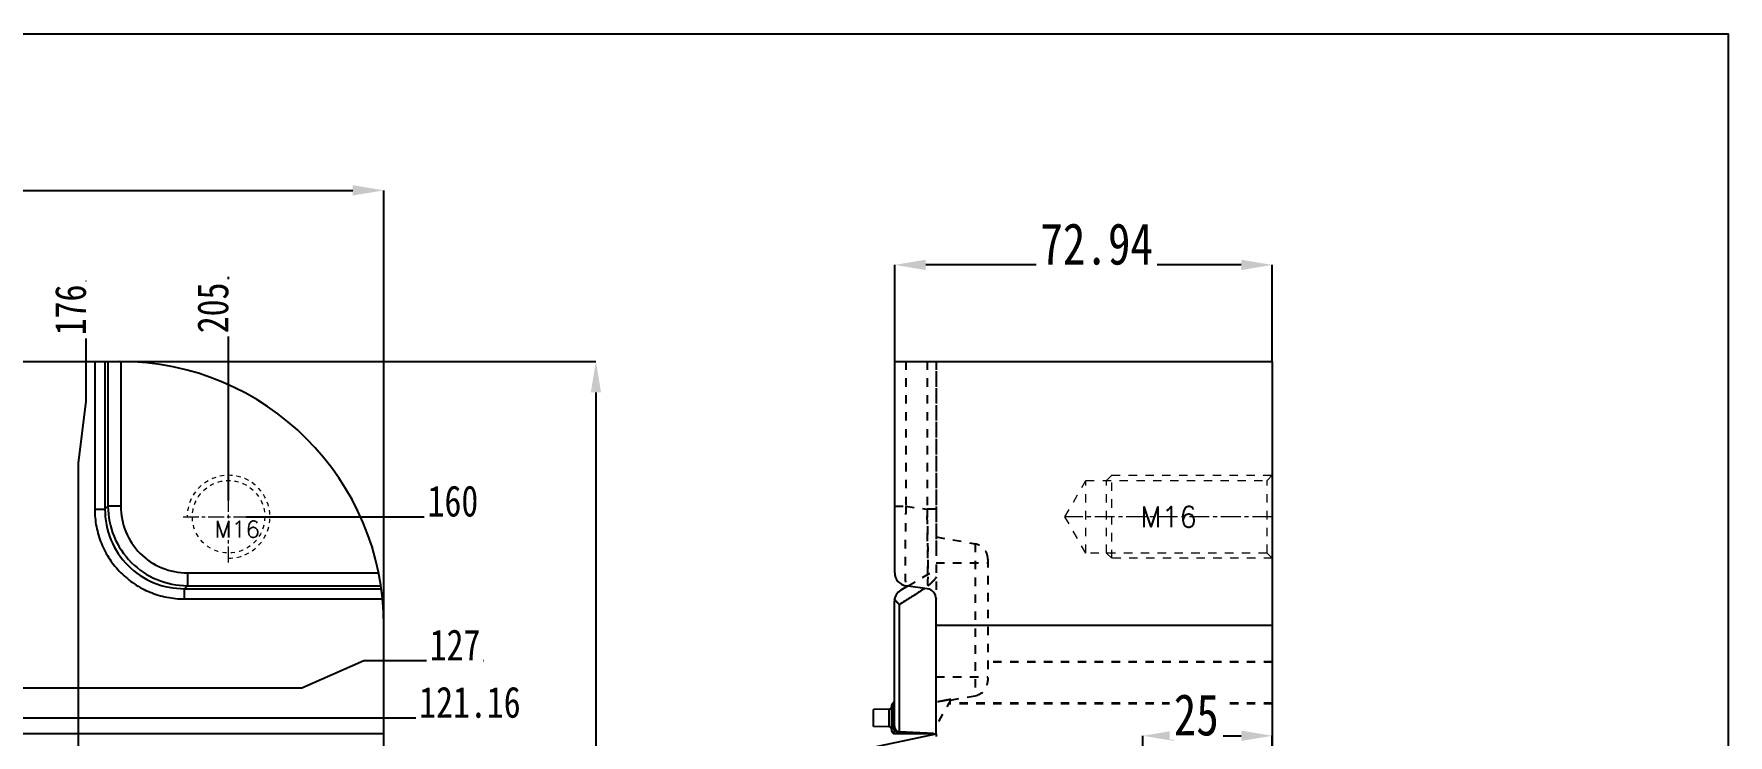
# Model space of a CAD drawing. Header units: millimetres. Extents: x -2895 to -298, y -11750 to -2997.
# Drawn here: x -1614.3 to -1287, y -5867.6 to -5732.3 of the extents above; entities that cross this region are included whole.
import ezdxf
from ezdxf.enums import TextEntityAlignment as Align

# ---------------------------------------------------------------- set-up
doc = ezdxf.new("R2010")
doc.units = ezdxf.units.MM
doc.header["$LTSCALE"] = 16.335
doc.header["$PDMODE"] = 3
doc.header["$PDSIZE"] = 0.3125
doc.linetypes.add('CENTER', pattern=[0.6, 0.375, -0.075, 0.075, -0.075])
doc.linetypes.add('HIDDEN', pattern=[0.2, 0.1, -0.1])
doc.layers.get('0').update_dxf_attribs({"linetype": 'CONTINUOUS'})
doc.layers.get('Defpoints').update_dxf_attribs({"linetype": 'CONTINUOUS'})
doc.layers.add('DEFAULT_2', color=8, linetype='HIDDEN')
doc.layers.add('screw', color=33, linetype='CONTINUOUS', lineweight=13)
doc.styles.get("Standard").update_dxf_attribs({"font": 'txt', "width": 0.8})
doc.styles.add('TXT', font='txt.shx', dxfattribs={"bigfont": 'gbcbig.shx'})
doc.dimstyles.new('ISO-25', dxfattribs={"dimtxt": 8, "dimasz": 6, "dimexe": 0, "dimexo": 0, "dimgap": 0, "dimtad": 1, "dimdsep": 46, "dimtxsty": 'Standard', "dimcen": 0, "dimclrd": 4, "dimclre": 4, "dimclrt": 6, "dimazin": 0, "dimtfac": 1, "dimtofl": 0, "dimtmove": 0, "dimatfit": 3, "dimfxl": 0, "dimarcsym": 0})

# ---------------------------------------------------------------- blocks, each defined once
blk = doc.blocks.new('screw_m16_g')
at = {"layer": 'screw', "color": 1, "linetype": 'CENTER', "ltscale": 0.497582}
for p, q in [((0, -8.8), (0, 8.8)), ((-8.8, 0), (8.8, 0))]:
    blk.add_line(p, q, dxfattribs=at)
at = {"layer": 'screw', "color": 33, "linetype": 'HIDDEN', "ltscale": 0.497582}
blk.add_circle((0, 0), 7, dxfattribs=at)
at = {"layer": 'screw', "color": 92, "linetype": 'HIDDEN', "ltscale": 0.497582}
blk.add_arc((0, 0), 8, 270, 180, dxfattribs=at)
at = {"layer": 'screw', "color": 6, "style": 'TXT'}
blk.add_text('M16', height=3.2, dxfattribs=at).set_placement((-2.72, -4))
blk = doc.blocks.new('*D189')
at = {"color": 4, "lineweight": -2, "transparency": 16777216}
for p, q in [((-1448, -5795.47), (-1448, -5776.85)), ((-1381.06, -5776.85), (-1442, -5776.85)), ((-1375.06, -5795.47), (-1375.06, -5776.85))]:
    blk.add_line(p, q, dxfattribs=at)
at = {"color": 4, "transparency": 16777216}
for points in [[(-1442, -5775.85), (-1442, -5777.85), (-1448, -5776.85)], [(-1381.06, -5775.85), (-1381.06, -5777.85), (-1375.06, -5776.85)]]:
    blk.add_solid(points, dxfattribs=at)
at = {"layer": 'Defpoints', "color": 0, "transparency": 16777216}
for p in [(-1448, -5776.85), (-1448, -5795.47), (-1375.06, -5795.47)]:
    blk.add_point(p, dxfattribs=at)
at = {"color": 6, "transparency": 16777216, "insert": (-1408.98, -5772.85), "char_height": 8, "attachment_point": 5, "bg_fill": 3, "box_fill_scale": 1.1, "bg_fill_color": 256, "bg_fill_true_color": 13158600, "bg_fill_transparency": 0}
blk.add_mtext('72.94', dxfattribs=at)
blk = doc.blocks.new('*D190')
at = {"color": 4, "lineweight": -2, "transparency": 16777216}
for p, q in [((-1400.06, -5878.22), (-1400.06, -5867.75)), ((-1394.06, -5867.75), (-1381.06, -5867.75)), ((-1375.06, -5877.22), (-1375.06, -5867.75))]:
    blk.add_line(p, q, dxfattribs=at)
at = {"color": 4, "transparency": 16777216}
for points in [[(-1394.06, -5866.75), (-1394.06, -5868.75), (-1400.06, -5867.75)], [(-1381.06, -5866.75), (-1381.06, -5868.75), (-1375.06, -5867.75)]]:
    blk.add_solid(points, dxfattribs=at)
at = {"layer": 'Defpoints', "color": 0, "transparency": 16777216}
for p in [(-1375.06, -5867.75), (-1375.06, -5877.22), (-1400.06, -5878.22)]:
    blk.add_point(p, dxfattribs=at)
at = {"color": 6, "transparency": 16777216, "insert": (-1389.74, -5863.75), "char_height": 8, "attachment_point": 5, "bg_fill": 3, "box_fill_scale": 1.1, "bg_fill_color": 256, "bg_fill_true_color": 13158600, "bg_fill_transparency": 0}
blk.add_mtext('25', dxfattribs=at)
blk = doc.blocks.new('*D192')
at = {"color": 4, "lineweight": -2, "transparency": 16777216}
for p, q in [((-2016.67, -5846.47), (-2016.67, -5762.46)), ((-2010.67, -5762.46), (-1552.67, -5762.46)), ((-1546.67, -5846.47), (-1546.67, -5762.46))]:
    blk.add_line(p, q, dxfattribs=at)
at = {"color": 4, "transparency": 16777216}
for points in [[(-2010.67, -5761.46), (-2010.67, -5763.46), (-2016.67, -5762.46)], [(-1552.67, -5761.46), (-1552.67, -5763.46), (-1546.67, -5762.46)]]:
    blk.add_solid(points, dxfattribs=at)
at = {"layer": 'Defpoints', "color": 0, "transparency": 16777216}
for p in [(-1546.67, -5762.46), (-2016.67, -5846.47), (-1546.67, -5846.47)]:
    blk.add_point(p, dxfattribs=at)
at = {"color": 6, "transparency": 16777216, "insert": (-1762.06, -5758.46), "char_height": 8, "attachment_point": 5, "bg_fill": 3, "box_fill_scale": 1.1, "bg_fill_color": 256, "bg_fill_true_color": 13158600, "bg_fill_transparency": 0}
blk.add_mtext('470', dxfattribs=at)
blk = doc.blocks.new('*D193')
at = {"color": 4, "lineweight": -2, "transparency": 16777216}
for p, q in [((-1614.35, -5795.47), (-1505.71, -5795.47)), ((-1505.71, -5801.47), (-1505.71, -6169.47)), ((-1623.88, -6175.47), (-1505.71, -6175.47))]:
    blk.add_line(p, q, dxfattribs=at)
at = {"color": 4, "transparency": 16777216}
for points in [[(-1506.71, -5801.47), (-1504.71, -5801.47), (-1505.71, -5795.47)], [(-1506.71, -6169.47), (-1504.71, -6169.47), (-1505.71, -6175.47)]]:
    blk.add_solid(points, dxfattribs=at)
at = {"layer": 'Defpoints', "color": 0, "transparency": 16777216}
for p in [(-1614.35, -5795.47), (-1623.88, -6175.47), (-1505.71, -6175.47)]:
    blk.add_point(p, dxfattribs=at)
at = {"color": 6, "transparency": 16777216, "insert": (-1509.71, -5974.79), "char_height": 8, "attachment_point": 5, "rotation": 90, "bg_fill": 3, "box_fill_scale": 1.1, "bg_fill_color": 256, "bg_fill_true_color": 13158600, "bg_fill_transparency": 0}
blk.add_mtext('380', dxfattribs=at)
blk = doc.blocks.new('*D134')
at = {"color": 4, "lineweight": -2, "transparency": 16777216}
for p, q in [((-1562.53, -5858.47), (-1550.53, -5853.21)), ((-1550.53, -5853.21), (-1527.33, -5853.21)), ((-1777.27, -5858.47), (-1562.53, -5858.47))]:
    blk.add_line(p, q, dxfattribs=at)
at = {"layer": 'Defpoints', "color": 0, "transparency": 16777216}
for p in [(-1777.27, -5858.47), (-1781.67, -5985.47)]:
    blk.add_point(p, dxfattribs=at)
at = {"color": 6, "transparency": 16777216, "insert": (-1532.93, -5850.21), "char_height": 6, "attachment_point": 5, "bg_fill": 3, "box_fill_scale": 1.1, "bg_fill_color": 256, "bg_fill_true_color": 13158600, "bg_fill_transparency": 0}
blk.add_mtext('127', dxfattribs=at)
at = {"layer": 'Defpoints', "color": 0, "transparency": 16777216}
blk.add_point((-1538.53, -5853.21), dxfattribs=at)
blk = doc.blocks.new('*D135')
at = {"color": 4, "lineweight": -2, "transparency": 16777216}
blk.add_line((-1573.27, -5825.47), (-1528.13, -5825.47), dxfattribs=at)
at = {"layer": 'Defpoints', "color": 0, "transparency": 16777216}
for p in [(-1573.27, -5825.47), (-1781.67, -5985.47)]:
    blk.add_point(p, dxfattribs=at)
at = {"color": 6, "transparency": 16777216, "insert": (-1533.33, -5822.47), "char_height": 6, "attachment_point": 5, "bg_fill": 3, "box_fill_scale": 1.1, "bg_fill_color": 256, "bg_fill_true_color": 13158600, "bg_fill_transparency": 0}
blk.add_mtext('160', dxfattribs=at)
at = {"layer": 'Defpoints', "color": 0, "transparency": 16777216}
blk.add_point((-1538.53, -5825.47), dxfattribs=at)
blk = doc.blocks.new('*D151')
at = {"color": 4, "lineweight": -2, "transparency": 16777216}
for p, q in [((-1604.17, -5803.15), (-1604.17, -5779.95)), ((-1605.67, -5815.15), (-1604.17, -5803.15)), ((-1605.67, -5971.07), (-1605.67, -5815.15))]:
    blk.add_line(p, q, dxfattribs=at)
at = {"layer": 'Defpoints', "color": 0, "transparency": 16777216}
for p in [(-1605.67, -5971.07), (-1781.67, -5985.47)]:
    blk.add_point(p, dxfattribs=at)
at = {"color": 6, "transparency": 16777216, "insert": (-1607.17, -5785.55), "char_height": 6, "attachment_point": 5, "rotation": 90, "bg_fill": 3, "box_fill_scale": 1.1, "bg_fill_color": 256, "bg_fill_true_color": 13158600, "bg_fill_transparency": 0}
blk.add_mtext('176', dxfattribs=at)
at = {"layer": 'Defpoints', "color": 0, "transparency": 16777216}
blk.add_point((-1604.17, -5791.15), dxfattribs=at)
blk = doc.blocks.new('*D206')
at = {"color": 4, "lineweight": -2, "transparency": 16777216}
blk.add_line((-1576.67, -5822.3), (-1576.67, -5779.15), dxfattribs=at)
at = {"layer": 'Defpoints', "color": 0, "transparency": 16777216}
for p in [(-1576.67, -5822.3), (-1781.67, -5985.47)]:
    blk.add_point(p, dxfattribs=at)
at = {"color": 6, "transparency": 16777216, "insert": (-1579.67, -5785.15), "char_height": 6, "attachment_point": 5, "rotation": 90, "bg_fill": 3, "box_fill_scale": 1.1, "bg_fill_color": 256, "bg_fill_true_color": 13158600, "bg_fill_transparency": 0}
blk.add_mtext('205', dxfattribs=at)
at = {"layer": 'Defpoints', "color": 0, "transparency": 16777216}
blk.add_point((-1576.67, -5791.15), dxfattribs=at)
blk = doc.blocks.new('*D183')
at = {"color": 4, "lineweight": -2, "transparency": 16777216}
blk.add_line((-1666.09, -5864.31), (-1520.45, -5864.31), dxfattribs=at)
at = {"layer": 'Defpoints', "color": 0, "transparency": 16777216}
for p in [(-1666.09, -5864.31), (-1781.67, -5985.47)]:
    blk.add_point(p, dxfattribs=at)
at = {"color": 6, "transparency": 16777216, "insert": (-1530.05, -5861.31), "char_height": 6, "attachment_point": 5, "bg_fill": 3, "box_fill_scale": 1.1, "bg_fill_color": 256, "bg_fill_true_color": 13158600, "bg_fill_transparency": 0}
blk.add_mtext('121.16', dxfattribs=at)
at = {"layer": 'Defpoints', "color": 0, "transparency": 16777216}
blk.add_point((-1539.65, -5864.31), dxfattribs=at)

msp = doc.modelspace()

# ---------------------------------------------------------------- linework, layer by layer
at = {"color": 7, "linetype": 'Continuous'}
for p, q in [((-1965.669, -5795.468), (-1597.669, -5795.468)), ((-1602.532, -5795.468), (-1602.532, -5824.001)), ((-1600.552, -5795.468), (-1600.552, -5824.001)), ((-1599.972, -5795.468), (-1599.972, -5823.421)), ((-1597.496, -5795.468), (-1597.496, -5823.421)), ((-1448, -5836.294), (-1448, -5795.468)), ((-1447.994, -5795.468), (-1375.065, -5795.468)), ((-1375.065, -5795.468), (-1375.065, -6175.468)), ((-1602.532, -5824.001), (-1600.552, -5824.001)), ((-1599.972, -5823.421), (-1600.552, -5824.001)), ((-1597.496, -5823.421), (-1599.972, -5823.421)), ((-1584.623, -5836.294), (-1584.623, -5838.77)), ((-1584.623, -5836.294), (-1547.694, -5836.294)), ((-1584.623, -5838.77), (-1585.203, -5839.35)), ((-1585.203, -5841.331), (-1585.203, -5839.35)), ((-1585.203, -5839.35), (-1547.169, -5839.35)), ((-1585.203, -5841.331), (-1546.929, -5841.331)), ((-1584.623, -5838.77), (-1547.254, -5838.77)), ((-1448.04, -5865.979), (-1448.04, -5841.784)), ((-1445.423, -5838.83), (-1446.79, -5839.619)), ((-1441.721, -5839.35), (-1445.848, -5838.77)), ((-1440, -5867.354), (-1440, -5841.331)), ((-1447.087, -5866.982), (-1447.087, -5842.399)), ((-1546.669, -6124.468), (-1546.669, -5846.468)), ((-1375.065, -5846.468), (-1440, -5846.468)), ((-1448.291, -5861.365), (-1448.291, -5865.764)), ((-1449.036, -5862.602), (-1452.06, -5862.654)), ((-1452.06, -5865.969), (-1452.06, -5862.656)), ((-1449.036, -5866.024), (-1449.036, -5862.602)), ((-1448.542, -5866.825), (-1448.542, -5861.801)), ((-1546.669, -5867.354), (-1625.644, -5867.354)), ((-1454.297, -5870.393), (-1440, -5867.354)), ((-1449.036, -5866.024), (-1452.06, -5865.971)), ((-1448.04, -5867.328), (-1448.04, -5866.704)), ((-1448.04, -5867.328), (-1440.5, -5867.328)), ((-1440.564, -5867.324), (-1447.087, -5866.982))]:
    msp.add_line(p, q, dxfattribs=at)
msp.add_lwpolyline([(-2087.998, -5732.258), (-1287.002, -5732.258), (-1287.002, -6283.956), (-2087.998, -6283.956)], close=True)
for centre, radius, start, end in [((-1597.669, -5846.468), 51, 0.00007, 90), ((-1445.5, -5836.294), 2.5, 180, 262), ((-1445.54, -5841.784), 2.5, 120, 180), ((-1461.76, -5811.956), 33.583, 304.05737, 305.55488), ((-1442, -5841.331), 2, 0, 82), ((-1448.04, -5861.8), 0.502, 120, 180), ((-1448.542, -5860.93), 0.502, 300, 0), ((-1449.045, -5862.099), 0.502, 271, 0), ((-1449.045, -5866.526), 0.502, 0, 89), ((-1448.04, -5866.825), 0.502, 180, 270), ((-1446.329, -5865.763), 1.962, 180.03565, 186.94004), ((-1446.302, -5865.761), 1.989, 186.9198, 190.35944), ((-1447.035, -5865.979), 1.005, 180, 267)]:
    msp.add_arc(centre, radius, start, end, dxfattribs=at)
for points, knots in [([(-1602.532, -5824.001), (-1602.532, -5825.134), (-1602.313, -5827.407), (-1601.33, -5830.684), (-1599.725, -5833.707), (-1597.557, -5836.355), (-1594.909, -5838.523), (-1591.886, -5840.128), (-1588.609, -5841.111), (-1586.336, -5841.33), (-1585.203, -5841.331)], [0, 0, 0, 0, 0.1249878, 0.2500068, 0.374999, 0.4999994, 0.6249999, 0.7499923, 0.8750117, 1, 1, 1, 1]), ([(-1600.552, -5824.001), (-1600.557, -5826.001), (-1599.782, -5830.048), (-1596.376, -5835.175), (-1591.249, -5838.581), (-1587.203, -5839.355), (-1585.203, -5839.35)], [0, 0, 0, 0, 0.2500485, 0.5000415, 0.7499825, 1, 1, 1, 1]), ([(-1599.972, -5823.421), (-1599.966, -5825.417), (-1599.168, -5829.451), (-1595.756, -5834.555), (-1590.652, -5837.966), (-1586.619, -5838.764), (-1584.623, -5838.77)], [0, 0, 0, 0, 0.2500347, 0.5000396, 0.7499918, 1, 1, 1, 1]), ([(-1597.496, -5823.421), (-1597.496, -5825.097), (-1596.838, -5828.486), (-1593.979, -5832.778), (-1589.687, -5835.636), (-1586.299, -5836.294), (-1584.623, -5836.294)], [0, 0, 0, 0, 0.2500571, 0.5000399, 0.7499696, 1, 1, 1, 1]), ([(-1447.863, -5841.628), (-1447.878, -5841.61), (-1447.935, -5841.541), (-1447.985, -5841.464), (-1448.011, -5841.403)], [0, 0, 0, 0, 0.2581623, 1, 1, 1, 1]), ([(-1447.087, -5842.399), (-1447.221, -5842.265), (-1447.48, -5842.008), (-1447.749, -5841.761), (-1447.863, -5841.628)], [0, 0, 0, 0, 0.5198233, 1, 1, 1, 1]), ([(-1442.953, -5839.779), (-1443.623, -5840.234), (-1444.997, -5841.114), (-1446.386, -5841.971), (-1447.087, -5842.399)], [0, 0, 0, 0, 0.4961861, 1, 1, 1, 1]), ([(-1448.291, -5865.764), (-1448.226, -5865.783), (-1448.121, -5865.828), (-1448.04, -5865.932), (-1448.04, -5865.979)], [0, 0, 0, 0, 0.5875622, 1, 1, 1, 1]), ([(-1448.04, -5866.704), (-1448.065, -5866.665), (-1448.167, -5866.482), (-1448.229, -5866.279), (-1448.259, -5866.118)], [0, 0, 0, 0, 0.2205887, 1, 1, 1, 1]), ([(-1448.04, -5866.704), (-1447.998, -5866.736), (-1447.816, -5866.861), (-1447.607, -5866.946), (-1447.443, -5866.985)], [0, 0, 0, 0, 0.2377414, 1, 1, 1, 1])]:
    msp.add_open_spline(points, degree=3, knots=knots, dxfattribs=at)
msp.add_open_spline([(-1448.04, -5866.704), (-1447.999, -5866.687), (-1447.956, -5866.676), (-1447.913, -5866.672)], degree=3, dxfattribs=at)
at = {"layer": 'DEFAULT_2', "color": 8, "linetype": 'HIDDEN'}
for p, q in [((-1445.848, -5795.468), (-1445.848, -5823.421)), ((-1441.721, -5795.468), (-1441.721, -5824.001)), ((-1440, -5795.468), (-1440, -5841.331)), ((-1439.9, -5831.666), (-1439.9, -5795.468)), ((-1439.9, -5807.786), (-1440, -5807.786)), ((-1439.9, -5811.108), (-1440, -5811.108)), ((-1439.9, -5812.786), (-1440, -5812.786)), ((-1439.9, -5816.108), (-1440, -5816.108)), ((-1439.9, -5817.786), (-1440, -5817.786)), ((-1439.9, -5821.108), (-1440, -5821.108)), ((-1448, -5823.421), (-1445.848, -5823.421)), ((-1445.848, -5823.421), (-1441.721, -5824.001)), ((-1440, -5824.001), (-1441.721, -5824.001)), ((-1440, -5829.351), (-1432.479, -5830.677)), ((-1432.479, -5830.677), (-1432.479, -5860.025)), ((-1440, -5834.351), (-1430, -5834.351)), ((-1430, -5833.632), (-1430, -5857.071)), ((-1445.423, -5838.83), (-1440, -5835.699)), ((-1375.065, -5853.468), (-1430, -5853.468)), ((-1375.065, -5853.563), (-1430, -5853.563)), ((-1440, -5856.351), (-1430, -5856.351)), ((-1437.159, -5860.738), (-1440, -5865.851)), ((-1437.248, -5860.754), (-1438.102, -5860.908)), ((-1437.248, -5860.754), (-1438.102, -5860.908)), ((-1375.065, -5861.468), (-1437.565, -5861.468)), ((-1437.159, -5860.738), (-1437.248, -5860.754)), ((-1437.159, -5860.738), (-1437.248, -5860.754)), ((-1437.228, -5860.862), (-1432.479, -5860.025)), ((-1375.065, -5861.563), (-1437.617, -5861.563)), ((-1447.114, -5867.031), (-1446.152, -5867.074)), ((-1446.152, -5867.074), (-1441.415, -5867.287)), ((-1440.564, -5867.324), (-1440, -5867.354)), ((-1440, -5867.354), (-1440, -5867.876))]:
    msp.add_line(p, q, dxfattribs=at)
for centre, radius, start, end in [((-1452.94, -5871.544), 41.957, 71.89253, 72.03615), ((-1452.928, -5871.492), 41.903, 71.88631, 72.03011), ((-1433, -5833.632), 3, 0, 80), ((-1460.557, -5813.669), 31.49, 304.40186, 305.58623), ((-1433, -5857.071), 3, 280, 0)]:
    msp.add_arc(centre, radius, start, end, dxfattribs=at)
for points, knots in [([(-1445.848, -5823.421), (-1445.87, -5824.419), (-1445.908, -5826.376), (-1445.952, -5829.218), (-1445.976, -5831.466), (-1445.985, -5833.126), (-1445.988, -5834.238), (-1445.986, -5835.246), (-1445.979, -5836.14), (-1445.969, -5836.911), (-1445.954, -5837.552), (-1445.937, -5838.002), (-1445.921, -5838.293), (-1445.908, -5838.458), (-1445.896, -5838.587), (-1445.882, -5838.683), (-1445.87, -5838.736), (-1445.856, -5838.769), (-1445.848, -5838.77)], [0, 0, 0, 0, 0.1948856, 0.3823562, 0.5551175, 0.6339046, 0.7065581, 0.7723885, 0.8307449, 0.8810878, 0.9229505, 0.955964, 0.9690654, 0.9798545, 0.988319, 0.9944602, 0.9983003, 1, 1, 1, 1]), ([(-1441.721, -5824.001), (-1441.704, -5825.001), (-1441.673, -5826.964), (-1441.638, -5829.816), (-1441.619, -5832.072), (-1441.611, -5833.738), (-1441.609, -5834.853), (-1441.611, -5835.862), (-1441.616, -5836.755), (-1441.625, -5837.524), (-1441.637, -5838.16), (-1441.65, -5838.606), (-1441.663, -5838.893), (-1441.673, -5839.055), (-1441.683, -5839.178), (-1441.695, -5839.272), (-1441.703, -5839.318), (-1441.715, -5839.351), (-1441.721, -5839.35)], [0, 0, 0, 0, 0.1954111, 0.3835811, 0.5570513, 0.6361239, 0.7089806, 0.7749113, 0.8332466, 0.8834415, 0.9250321, 0.9576603, 0.9705327, 0.9810711, 0.9892649, 0.9951167, 0.9986454, 1, 1, 1, 1]), ([(-1441.617, -5836.713), (-1441.601, -5834.872), (-1441.623, -5830.634), (-1441.68, -5826.397), (-1441.721, -5824.001)], [0, 0, 0, 0, 0.4343634, 1, 1, 1, 1]), ([(-1447.087, -5842.399), (-1446.74, -5842.187), (-1446.047, -5841.762), (-1445.015, -5841.119), (-1443.996, -5840.472), (-1443, -5839.818), (-1442.194, -5839.258), (-1441.579, -5838.796), (-1441.145, -5838.445), (-1440.808, -5838.14), (-1440.562, -5837.889), (-1440.397, -5837.703), (-1440.251, -5837.521), (-1440.147, -5837.375), (-1440.077, -5837.269), (-1440.04, -5837.207), (-1440.013, -5837.168), (-1440.004, -5837.146), (-1440, -5837.142)], [0, 0, 0, 0, 0.1375818, 0.2744982, 0.4104526, 0.5449359, 0.6769994, 0.7415839, 0.8046779, 0.8656061, 0.8949014, 0.9230834, 0.9496634, 0.9735754, 0.9838529, 0.9922699, 0.9979379, 1, 1, 1, 1]), ([(-1447.087, -5842.399), (-1446.74, -5842.187), (-1446.047, -5841.762), (-1445.014, -5841.119), (-1443.996, -5840.472), (-1443.162, -5839.924), (-1442.511, -5839.478), (-1442.036, -5839.14), (-1441.579, -5838.796), (-1441.144, -5838.444), (-1440.807, -5838.139), (-1440.562, -5837.889), (-1440.396, -5837.703), (-1440.272, -5837.547), (-1440.183, -5837.427), (-1440.126, -5837.343), (-1440.077, -5837.269), (-1440.043, -5837.213), (-1440.021, -5837.178), (-1440.012, -5837.158), (-1439.999, -5837.148), (-1440, -5837.142)], [0, 0, 0, 0, 0.1376015, 0.2745369, 0.4105091, 0.5450101, 0.6114421, 0.6770922, 0.7416839, 0.8047858, 0.8657128, 0.8950062, 0.9231923, 0.9497604, 0.9621582, 0.9736692, 0.9839234, 0.9923149, 0.9955493, 0.9979747, 1, 1, 1, 1]), ([(-1440, -5837.142), (-1440.001, -5837.142), (-1440.002, -5837.148), (-1440.007, -5837.153), (-1440.014, -5837.166), (-1440.029, -5837.189), (-1440.052, -5837.228), (-1440.086, -5837.282), (-1440.126, -5837.343), (-1440.189, -5837.435), (-1440.278, -5837.556), (-1440.397, -5837.703), (-1440.529, -5837.853), (-1440.672, -5838.002), (-1440.876, -5838.201), (-1441.149, -5838.445), (-1441.495, -5838.729), (-1441.858, -5839.007), (-1442.106, -5839.188), (-1442.232, -5839.278)], [0, 0, 0, 0, 0.0009667, 0.0037835, 0.0083247, 0.014456, 0.030909, 0.0517186, 0.0755839, 0.1017463, 0.1588747, 0.2202487, 0.2845379, 0.3510086, 0.4191837, 0.5594312, 0.7036177, 0.8507098, 1, 1, 1, 1]), ([(-1440, -5837.142), (-1439.999, -5837.143), (-1440.004, -5837.146), (-1440.006, -5837.153), (-1440.014, -5837.166), (-1440.028, -5837.19), (-1440.052, -5837.228), (-1440.086, -5837.282), (-1440.126, -5837.343), (-1440.189, -5837.435), (-1440.278, -5837.556), (-1440.397, -5837.703), (-1440.576, -5837.906), (-1440.824, -5838.155), (-1441.149, -5838.445), (-1441.615, -5838.827), (-1441.982, -5839.099), (-1442.232, -5839.278)], [0, 0, 0, 0, 0.0009506, 0.0037501, 0.0083016, 0.0144636, 0.0309255, 0.0516734, 0.0755499, 0.101728, 0.158822, 0.2202024, 0.2845316, 0.4191405, 0.5593854, 0.703597, 1, 1, 1, 1]), ([(-1448.011, -5841.402), (-1447.971, -5841.497), (-1447.837, -5841.67), (-1447.598, -5841.898), (-1447.346, -5842.143), (-1447.174, -5842.312), (-1447.087, -5842.399)], [0, 0, 0, 0, 0.2253516, 0.4699879, 0.7297825, 1, 1, 1, 1]), ([(-1447.861, -5841.63), (-1447.876, -5841.612), (-1447.934, -5841.543), (-1447.985, -5841.465), (-1448.011, -5841.403)], [0, 0, 0, 0, 0.2582561, 1, 1, 1, 1]), ([(-1448.291, -5865.764), (-1448.291, -5865.942), (-1448.246, -5866.27), (-1448.121, -5866.579), (-1448.04, -5866.704)], [0, 0, 0, 0, 0.5439214, 1, 1, 1, 1]), ([(-1448.166, -5866.453), (-1448.175, -5866.427), (-1448.214, -5866.318), (-1448.243, -5866.205), (-1448.259, -5866.118)], [0, 0, 0, 0, 0.2385963, 1, 1, 1, 1]), ([(-1448.04, -5866.704), (-1448.052, -5866.686), (-1448.1, -5866.605), (-1448.14, -5866.52), (-1448.166, -5866.453)], [0, 0, 0, 0, 0.2321512, 1, 1, 1, 1]), ([(-1448.04, -5866.704), (-1448.009, -5866.691), (-1447.901, -5866.659), (-1447.766, -5866.673), (-1447.705, -5866.728)], [0, 0, 0, 0, 0.2864874, 1, 1, 1, 1]), ([(-1447.114, -5867.031), (-1447.29, -5867.02), (-1447.622, -5866.96), (-1447.917, -5866.797), (-1448.04, -5866.704)], [0, 0, 0, 0, 0.5344982, 1, 1, 1, 1]), ([(-1447.913, -5866.672), (-1447.893, -5866.67), (-1447.82, -5866.669), (-1447.744, -5866.693), (-1447.705, -5866.728)], [0, 0, 0, 0, 0.275114, 1, 1, 1, 1]), ([(-1447.443, -5866.985), (-1447.417, -5866.991), (-1447.308, -5867.013), (-1447.198, -5867.026), (-1447.114, -5867.031)], [0, 0, 0, 0, 0.2422209, 1, 1, 1, 1]), ([(-1447.114, -5867.031), (-1447.11, -5867.019), (-1447.106, -5867.003), (-1447.093, -5866.982), (-1447.087, -5866.982)], [0, 0, 0, 0, 0.6880009, 1, 1, 1, 1]), ([(-1447.114, -5867.031), (-1447.112, -5867.026), (-1447.108, -5867.011), (-1447.102, -5866.996), (-1447.096, -5866.988)], [0, 0, 0, 0, 0.3324618, 1, 1, 1, 1]), ([(-1440.5, -5867.328), (-1440.541, -5867.328), (-1440.644, -5867.321), (-1440.879, -5867.312), (-1441.35, -5867.29), (-1442.039, -5867.259), (-1442.877, -5867.221), (-1444.003, -5867.171), (-1445.416, -5867.107), (-1446.547, -5867.057), (-1447.114, -5867.031)], [0, 0, 0, 0, 0.0185665, 0.0465014, 0.1068689, 0.2321341, 0.3591287, 0.4867963, 0.7430768, 1, 1, 1, 1]), ([(-1441.415, -5867.287), (-1441.245, -5867.295), (-1440.996, -5867.307), (-1440.691, -5867.318), (-1440.556, -5867.328), (-1440.5, -5867.328)], [0, 0, 0, 0, 0.5558625, 0.8188629, 1, 1, 1, 1])]:
    msp.add_open_spline(points, degree=3, knots=knots, dxfattribs=at)
for points in [[(-1442.765, -5839.652), (-1442.828, -5839.694), (-1442.89, -5839.737), (-1442.953, -5839.78)], [(-1437.159, -5860.738), (-1438.106, -5860.909), (-1439.053, -5861.08), (-1440, -5861.25)], [(-1438.102, -5860.908), (-1438.735, -5861.022), (-1439.367, -5861.136), (-1440, -5861.25)], [(-1447.913, -5866.672), (-1447.874, -5866.669), (-1447.835, -5866.671), (-1447.798, -5866.68)], [(-1447.798, -5866.68), (-1447.764, -5866.689), (-1447.731, -5866.705), (-1447.705, -5866.728)]]:
    msp.add_open_spline(points, degree=3, dxfattribs=at)
at = {"layer": 'screw', "color": 8, "linetype": 'HIDDEN', "ltscale": 0.995164}
for p, q in [((-1415.106, -5825.468), (-1411.065, -5818.468)), ((-1411.065, -5818.468), (-1376.065, -5818.468)), ((-1411.065, -5832.468), (-1411.065, -5818.468)), ((-1376.065, -5818.468), (-1375.065, -5817.468)), ((-1376.065, -5832.468), (-1376.065, -5818.468)), ((-1411.065, -5832.468), (-1415.106, -5825.468)), ((-1376.065, -5832.468), (-1411.065, -5832.468)), ((-1375.065, -5833.468), (-1376.065, -5832.468))]:
    msp.add_line(p, q, dxfattribs=at)
at = {"layer": 'screw', "color": 92, "linetype": 'HIDDEN', "ltscale": 0.995164}
for p, q in [((-1407.065, -5818.468), (-1406.065, -5817.468)), ((-1407.065, -5832.468), (-1407.065, -5818.468)), ((-1406.065, -5817.468), (-1375.065, -5817.468)), ((-1406.065, -5833.468), (-1406.065, -5817.468)), ((-1406.065, -5833.468), (-1407.065, -5832.468)), ((-1375.065, -5833.468), (-1406.065, -5833.468))]:
    msp.add_line(p, q, dxfattribs=at)
at = {"layer": 'screw', "color": 1, "linetype": 'CENTER', "ltscale": 0.621977}
msp.add_line((-1375.065, -5825.468), (-1415.106, -5825.468), dxfattribs=at)

# ---------------------------------------------------------------- block references
at = {"layer": 'screw'}
msp.add_blockref('screw_m16_g', (-1576.669, -5825.468), dxfattribs=at)

# ---------------------------------------------------------------- texts
at = {"layer": 'screw', "color": 6, "linetype": 'HIDDEN', "ltscale": 0.995164, "style": 'TXT'}
msp.add_text('M16', height=4, rotation=360, dxfattribs=at).set_placement((-1395.085, -5825.468), align=Align.MIDDLE)

# ---------------------------------------------------------------- next in the draw order: dimensions: what is measured, and where the dimension line sits
for base, p1, p2, picture, middle in [((-1546.669, -5762.46), (-2016.669, -5846.468), (-1546.669, -5846.468), '*D192', (-1762.063, -5762.46)), ((-1447.9998, -5776.8486), (-1375.0645, -5795.4676), (-1447.9998, -5795.4676), '*D189', (-1408.9784, -5776.8486)), ((-1375.065, -5867.747), (-1400.065, -5878.224), (-1375.065, -5877.217), '*D190', (-1389.74, -5867.747))]:
    dim = msp.add_linear_dim(base=base, p1=p1, p2=p2, dimstyle='ISO-25', override={"dimfxl": 1.25})
    dim.commit()
    dim.dimension.update_dxf_attribs({"geometry": picture, "text_midpoint": middle, "dimtype": 160})

# ---------------------------------------------------------------- next in the draw order: dimensions: what is measured, and where the dimension line sits
dim = msp.add_linear_dim(base=(-1505.706, -6175.468), p1=(-1614.348, -5795.468), p2=(-1623.878, -6175.468), angle=90, dimstyle='ISO-25', override={"dimfxl": 1.25})
dim.commit()
dim.dimension.update_dxf_attribs({"geometry": '*D193', "text_midpoint": (-1505.706, -5974.792), "dimtype": 160})

# ---------------------------------------------------------------- next in the draw order: dimensions: what is measured, and where the dimension line sits
dim = msp.add_ordinate_dim(feature_location=(-1777.269, -5858.468), offset=(238.737, 5.261), dtype=0, origin=(-1781.669, -5985.468), dimstyle='ISO-25', override={"dimtxt": 6, "dimfxl": 1.25})
dim.commit()
dim.dimension.update_dxf_attribs({"geometry": '*D134', "text_midpoint": (-1532.933, -5850.207)})

# ---------------------------------------------------------------- next in the draw order: dimensions: what is measured, and where the dimension line sits
dim = msp.add_ordinate_dim(feature_location=(-1573.271, -5825.468), offset=(34.738, 0), dtype=0, origin=(-1781.669, -5985.468), dimstyle='ISO-25', override={"dimtxt": 6, "dimfxl": 1.25})
dim.commit()
dim.dimension.update_dxf_attribs({"geometry": '*D135', "text_midpoint": (-1533.333, -5822.468)})

# ---------------------------------------------------------------- next in the draw order: dimensions: what is measured, and where the dimension line sits
dim = msp.add_ordinate_dim(feature_location=(-1605.669, -5971.068), offset=(1.5, 179.922), dtype=1, origin=(-1781.669, -5985.468), dimstyle='ISO-25', override={"dimtxt": 6, "dimfxl": 1.25})
dim.commit()
dim.dimension.update_dxf_attribs({"geometry": '*D151', "text_midpoint": (-1607.169, -5785.545)})

# ---------------------------------------------------------------- next in the draw order: dimensions: what is measured, and where the dimension line sits
dim = msp.add_ordinate_dim(feature_location=(-1576.669, -5822.298), offset=(0, 31.153), dtype=1, origin=(-1781.669, -5985.468), dimstyle='ISO-25', override={"dimtxt": 6, "dimfxl": 1.25})
dim.commit()
dim.dimension.update_dxf_attribs({"geometry": '*D206', "text_midpoint": (-1579.669, -5785.145)})

# ---------------------------------------------------------------- next in the draw order: dimensions: what is measured, and where the dimension line sits
dim = msp.add_ordinate_dim(feature_location=(-1666.094474245, -5864.312626623), offset=(126.448238822, 0), dtype=0, origin=(-1781.669474245, -5985.467626623), dimstyle='ISO-25', override={"dimtxt": 6, "dimfxl": 1.25})
dim.commit()
dim.dimension.update_dxf_attribs({"geometry": '*D183', "text_midpoint": (-1530.046235423, -5861.312626623)})

doc.saveas('drawing.dxf')
